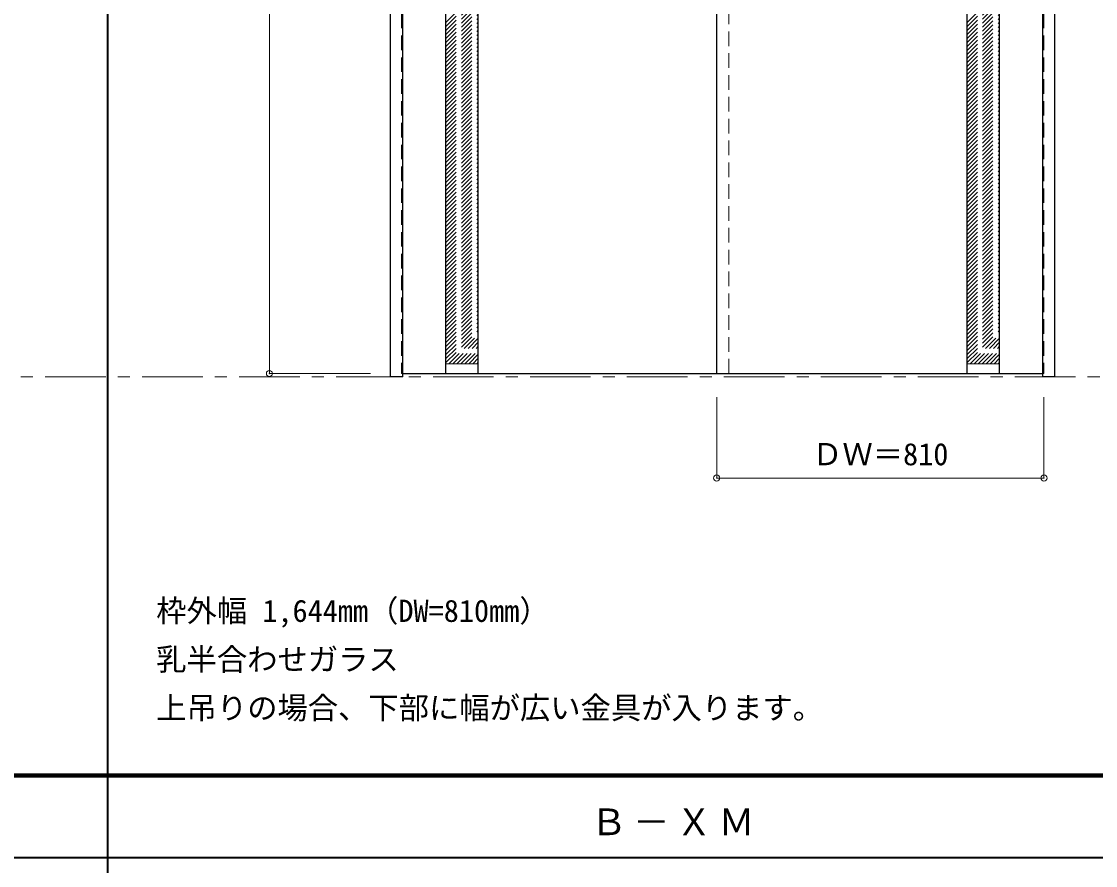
# Model space of a CAD drawing. Units: millimetres, scale not verified. Extents: x -6000 to 5700, y -4307 to 4260.
# Drawn here: x -2909 to -250, y -36 to 2052 of the extents above; entities that cross this region are included whole.
import ezdxf
from ezdxf.enums import TextEntityAlignment as Align

# ---------------------------------------------------------------- set-up
doc = ezdxf.new("R2010")
doc.units = ezdxf.units.MM
doc.header["$LTSCALE"] = 30
doc.header["$PDMODE"] = 32
doc.header["$PDSIZE"] = 15
doc.linetypes.add('CHAIN1', pattern=[8, 5, -1, 1, -1])
doc.linetypes.add('DASHED1', pattern=[1.8, 1.2, -0.6])
for name, color, linetype, lineweight in [('0-1_通り芯', 7, 'CHAIN1', 18), ('0-2_扉', 4, 'DASHED1', 9), ('0-3_仕上げ', 3, 'Continuous', 25), ('0-4_枠', 3, 'Continuous', 25), ('0-A_文字', 7, 'Continuous', 18), ('0-B_寸法', 4, 'Continuous', 9), ('0-C_ハッチ', 4, 'DASHED1', 9), ('F-1_枠', 6, 'Continuous', 40)]:
    doc.layers.add(name, color=color, linetype=linetype, lineweight=lineweight)
doc.styles.add('ＭＳ ゴシック', font='')
doc.styles.get('ＭＳ ゴシック').set_extended_font_data('MS Gothic')

msp = doc.modelspace()

# ---------------------------------------------------------------- linework, layer by layer
at = {"layer": '0-1_通り芯'}
msp.add_line((-5490, 1173), (100, 1173), dxfattribs=at)
at = {"layer": '0-2_扉', "color": 3, "linetype": 'Continuous', "lineweight": 25}
for p, q in [((-1188, 1181.5), (-1188, 3529.5)), ((-1965, 1181.5), (-381, 1181.5))]:
    msp.add_line(p, q, dxfattribs=at)
at = {"layer": '0-2_扉'}
msp.add_line((-1158, 1181.5), (-1158, 3529.5), dxfattribs=at)
for points in [[(-1968, 3529.5), (-1968, 1181.5), (-1965, 1181.5)], [(-378, 3529.5), (-378, 1181.5), (-381, 1181.5)]]:
    msp.add_lwpolyline(points, dxfattribs=at)
at = {"layer": '0-3_仕上げ'}
for p, q in [((-1858, 1181.5), (-1858, 3529.5)), ((-1778, 1181.5), (-1778, 3529.5)), ((-568, 1181.5), (-568, 3529.5)), ((-488, 1181.5), (-488, 3529.5))]:
    msp.add_line(p, q, dxfattribs=at)
at = {"layer": '0-3_仕上げ', "color": 7, "lineweight": 18}
for p, q in [((-1778, 1205.5), (-1858, 1205.5)), ((-568, 1205.5), (-488, 1205.5))]:
    msp.add_line(p, q, dxfattribs=at)
at = {"layer": '0-4_枠'}
for p, q in [((-1995, 1173), (-1995, 3573)), ((-1965, 1173), (-1965, 3573)), ((-381, 1182.04), (-381, 3573)), ((-351, 1173), (-351, 3573)), ((-1965, 1173), (-1995, 1173)), ((-381, 1181.7), (-381, 1182.04))]:
    msp.add_line(p, q, dxfattribs=at)
msp.add_lwpolyline([(-351, 1173), (-381, 1173), (-381, 1181.7)], dxfattribs=at)
at = {"layer": '0-B_寸法'}
for p, q in [((-2295, 3529.5), (-2295, 1181.5)), ((-2295, 1181.5), (-2045, 1181.5)), ((-1188, 923), (-1188, 1123)), ((-378, 923), (-378, 1123)), ((-1188, 923), (-378, 923))]:
    msp.add_line(p, q, dxfattribs=at)
at = {"layer": '0-B_寸法', "color": 7}
for p in [(-2295, 1181.5), (-1188, 923), (-378, 923)]:
    msp.add_point(p, dxfattribs=at)
at = {"layer": '0-C_ハッチ'}
for p, q in [((-1858, 2049.84), (-1778, 2129.84)), ((-568, 2049.84), (-488, 2129.84)), ((-1858, 2039.95), (-1778, 2119.95)), ((-1858, 2030.05), (-1778, 2110.05)), ((-1858, 2020.15), (-1778, 2100.15)), ((-568, 2039.95), (-488, 2119.95)), ((-568, 2030.05), (-488, 2110.05)), ((-568, 2020.15), (-488, 2100.15)), ((-1858, 2010.25), (-1778, 2090.25)), ((-1858, 2000.35), (-1778, 2080.35)), ((-568, 2010.25), (-488, 2090.25)), ((-568, 2000.35), (-488, 2080.35)), ((-1858, 1990.45), (-1778, 2070.45)), ((-1858, 1980.55), (-1778, 2060.55)), ((-1858, 1970.65), (-1778, 2050.65)), ((-568, 1990.45), (-488, 2070.45)), ((-568, 1980.55), (-488, 2060.55)), ((-568, 1970.65), (-488, 2050.65)), ((-1858, 1960.75), (-1778, 2040.75)), ((-1858, 1950.85), (-1778, 2030.85)), ((-1858, 1940.95), (-1778, 2020.95)), ((-568, 1960.75), (-488, 2040.75)), ((-568, 1950.85), (-488, 2030.85)), ((-568, 1940.95), (-488, 2020.95)), ((-1858, 1931.05), (-1778, 2011.05)), ((-1858, 1921.15), (-1778, 2001.15)), ((-568, 1931.05), (-488, 2011.05)), ((-568, 1921.15), (-488, 2001.15)), ((-1858, 1911.25), (-1778, 1991.25)), ((-1858, 1901.35), (-1778, 1981.35)), ((-1858, 1891.45), (-1778, 1971.45)), ((-568, 1911.25), (-488, 1991.25)), ((-568, 1901.35), (-488, 1981.35)), ((-568, 1891.45), (-488, 1971.45)), ((-1858, 1881.55), (-1778, 1961.55)), ((-1858, 1871.65), (-1778, 1951.65)), ((-1858, 1861.75), (-1778, 1941.75)), ((-568, 1881.55), (-488, 1961.55)), ((-568, 1871.65), (-488, 1951.65)), ((-568, 1861.75), (-488, 1941.75)), ((-1858, 1851.86), (-1778, 1931.86)), ((-1858, 1841.96), (-1778, 1921.96)), ((-568, 1851.86), (-488, 1931.86)), ((-568, 1841.96), (-488, 1921.96)), ((-1858, 1832.06), (-1778, 1912.06)), ((-1858, 1822.16), (-1778, 1902.16)), ((-1858, 1812.26), (-1778, 1892.26)), ((-568, 1832.06), (-488, 1912.06)), ((-568, 1822.16), (-488, 1902.16)), ((-568, 1812.26), (-488, 1892.26)), ((-1858, 1802.36), (-1778, 1882.36)), ((-1858, 1792.46), (-1778, 1872.46)), ((-1858, 1782.56), (-1778, 1862.56)), ((-568, 1802.36), (-488, 1882.36)), ((-568, 1792.46), (-488, 1872.46)), ((-568, 1782.56), (-488, 1862.56)), ((-1858, 1772.66), (-1778, 1852.66)), ((-1858, 1762.76), (-1778, 1842.76)), ((-568, 1772.66), (-488, 1852.66)), ((-568, 1762.76), (-488, 1842.76)), ((-1858, 1752.86), (-1778, 1832.86)), ((-1858, 1742.96), (-1778, 1822.96)), ((-1858, 1733.06), (-1778, 1813.06)), ((-568, 1752.86), (-488, 1832.86)), ((-568, 1742.96), (-488, 1822.96)), ((-568, 1733.06), (-488, 1813.06)), ((-1858, 1723.16), (-1778, 1803.16)), ((-1858, 1713.26), (-1778, 1793.26)), ((-1858, 1703.36), (-1778, 1783.36)), ((-568, 1723.16), (-488, 1803.16)), ((-568, 1713.26), (-488, 1793.26)), ((-568, 1703.36), (-488, 1783.36)), ((-1858, 1693.46), (-1778, 1773.46)), ((-1858, 1683.56), (-1778, 1763.56)), ((-568, 1693.46), (-488, 1773.46)), ((-568, 1683.56), (-488, 1763.56)), ((-1858, 1673.66), (-1778, 1753.66)), ((-1858, 1663.76), (-1778, 1743.76)), ((-1858, 1653.87), (-1778, 1733.87)), ((-568, 1673.66), (-488, 1753.66)), ((-568, 1663.76), (-488, 1743.76)), ((-568, 1653.87), (-488, 1733.87)), ((-1858, 1643.97), (-1778, 1723.97)), ((-1858, 1634.07), (-1778, 1714.07)), ((-1858, 1624.17), (-1778, 1704.17)), ((-568, 1643.97), (-488, 1723.97)), ((-568, 1634.07), (-488, 1714.07)), ((-568, 1624.17), (-488, 1704.17)), ((-1858, 1614.27), (-1778, 1694.27)), ((-1858, 1604.37), (-1778, 1684.37)), ((-568, 1614.27), (-488, 1694.27)), ((-568, 1604.37), (-488, 1684.37)), ((-1858, 1594.47), (-1778, 1674.47)), ((-1858, 1584.57), (-1778, 1664.57)), ((-1858, 1574.67), (-1778, 1654.67)), ((-568, 1594.47), (-488, 1674.47)), ((-568, 1584.57), (-488, 1664.57)), ((-568, 1574.67), (-488, 1654.67)), ((-1858, 1564.77), (-1778, 1644.77)), ((-1858, 1554.87), (-1778, 1634.87)), ((-1858, 1544.97), (-1778, 1624.97)), ((-568, 1564.77), (-488, 1644.77)), ((-568, 1554.87), (-488, 1634.87)), ((-568, 1544.97), (-488, 1624.97)), ((-1858, 1535.07), (-1778, 1615.07)), ((-1858, 1525.17), (-1778, 1605.17)), ((-1858, 1515.27), (-1778, 1595.27)), ((-568, 1535.07), (-488, 1615.07)), ((-568, 1525.17), (-488, 1605.17)), ((-568, 1515.27), (-488, 1595.27)), ((-1858, 1505.37), (-1778, 1585.37)), ((-1858, 1495.47), (-1778, 1575.47)), ((-568, 1505.37), (-488, 1585.37)), ((-568, 1495.47), (-488, 1575.47)), ((-1858, 1485.57), (-1778, 1565.57)), ((-1858, 1475.67), (-1778, 1555.67)), ((-1858, 1465.77), (-1778, 1545.77)), ((-568, 1485.57), (-488, 1565.57)), ((-568, 1475.67), (-488, 1555.67)), ((-568, 1465.77), (-488, 1545.77)), ((-1858, 1455.88), (-1778, 1535.88)), ((-1858, 1445.98), (-1778, 1525.98)), ((-1858, 1436.08), (-1778, 1516.08)), ((-568, 1455.88), (-488, 1535.88)), ((-568, 1445.98), (-488, 1525.98)), ((-568, 1436.08), (-488, 1516.08)), ((-1858, 1426.18), (-1778, 1506.18)), ((-1858, 1416.28), (-1778, 1496.28)), ((-568, 1426.18), (-488, 1506.18)), ((-568, 1416.28), (-488, 1496.28)), ((-1858, 1406.38), (-1778, 1486.38)), ((-1858, 1396.48), (-1778, 1476.48)), ((-1858, 1386.58), (-1778, 1466.58)), ((-568, 1406.38), (-488, 1486.38)), ((-568, 1396.48), (-488, 1476.48)), ((-568, 1386.58), (-488, 1466.58)), ((-1858, 1376.68), (-1778, 1456.68)), ((-1858, 1366.78), (-1778, 1446.78)), ((-1858, 1356.88), (-1778, 1436.88)), ((-568, 1376.68), (-488, 1456.68)), ((-568, 1366.78), (-488, 1446.78)), ((-568, 1356.88), (-488, 1436.88)), ((-1858, 1346.98), (-1778, 1426.98)), ((-1858, 1337.08), (-1778, 1417.08)), ((-568, 1346.98), (-488, 1426.98)), ((-568, 1337.08), (-488, 1417.08)), ((-1858, 1327.18), (-1778, 1407.18)), ((-1858, 1317.28), (-1778, 1397.28)), ((-1858, 1307.38), (-1778, 1387.38)), ((-568, 1327.18), (-488, 1407.18)), ((-568, 1317.28), (-488, 1397.28)), ((-568, 1307.38), (-488, 1387.38)), ((-1858, 1297.48), (-1778, 1377.48)), ((-1858, 1287.58), (-1778, 1367.58)), ((-1858, 1277.68), (-1778, 1357.68)), ((-568, 1297.48), (-488, 1377.48)), ((-568, 1287.58), (-488, 1367.58)), ((-568, 1277.68), (-488, 1357.68)), ((-1858, 1267.78), (-1778, 1347.78)), ((-1858, 1257.89), (-1778, 1337.89)), ((-568, 1267.78), (-488, 1347.78)), ((-568, 1257.89), (-488, 1337.89)), ((-1858, 1247.99), (-1778, 1327.99)), ((-1858, 1238.09), (-1778, 1318.09)), ((-1858, 1228.19), (-1778, 1308.19)), ((-568, 1247.99), (-488, 1327.99)), ((-568, 1238.09), (-488, 1318.09)), ((-568, 1228.19), (-488, 1308.19)), ((-1858, 1218.29), (-1778, 1298.29)), ((-1858, 1208.39), (-1778, 1288.39)), ((-1850.99, 1205.5), (-1778, 1278.49)), ((-568, 1218.29), (-488, 1298.29)), ((-568, 1208.39), (-488, 1288.39)), ((-560.99, 1205.5), (-488, 1278.49)), ((-1841.09, 1205.5), (-1778, 1268.59)), ((-1831.19, 1205.5), (-1778, 1258.69)), ((-551.09, 1205.5), (-488, 1268.59)), ((-541.19, 1205.5), (-488, 1258.69)), ((-1821.29, 1205.5), (-1778, 1248.79)), ((-1811.39, 1205.5), (-1778, 1238.89)), ((-1801.49, 1205.5), (-1778, 1228.99)), ((-531.29, 1205.5), (-488, 1248.79)), ((-521.39, 1205.5), (-488, 1238.89)), ((-511.49, 1205.5), (-488, 1228.99)), ((-1791.59, 1205.5), (-1778, 1219.09)), ((-1781.69, 1205.5), (-1778, 1209.19)), ((-501.59, 1205.5), (-488, 1219.09)), ((-491.69, 1205.5), (-488, 1209.19))]:
    msp.add_line(p, q, dxfattribs=at)
at = {"layer": 'F-1_枠'}
for p, q in [((-2695, -3790), (-2695, 4175)), ((-6000, 190.5), (5700, 190.5)), ((-6000, 187.5), (5700, 187.5)), ((-6000, 184.5), (5700, 184.5)), ((-6000, -15.5), (5700, -15.5))]:
    msp.add_line(p, q, dxfattribs=at)

# ---------------------------------------------------------------- texts
at = {"layer": '0-A_文字', "style": 'ＭＳ ゴシック'}
for s, p in [('枠外幅 1,644mm（DW=810mm）', (-2575, 550.5)), ('乳半合わせガラス', (-2575, 430.5)), ('上吊りの場合、下部に幅が広い金具が入ります。', (-2575, 310.5))]:
    msp.add_text(s, height=54.99, dxfattribs=at).set_placement(p, align=Align.BOTTOM_LEFT)
at = {"layer": '0-A_文字', "insert": (-1500, 39.5), "char_height": 65.98, "attachment_point": 7, "style": 'ＭＳ ゴシック'}
msp.add_mtext('\\T1.17;Ｂ－ＸＭ', dxfattribs=at)
at = {"layer": '0-B_寸法', "color": 7, "style": 'ＭＳ ゴシック'}
msp.add_text('ＤＷ＝810', height=54.99, dxfattribs=at).set_placement((-951.75, 938), align=Align.BOTTOM_LEFT)

doc.saveas('drawing.dxf')
